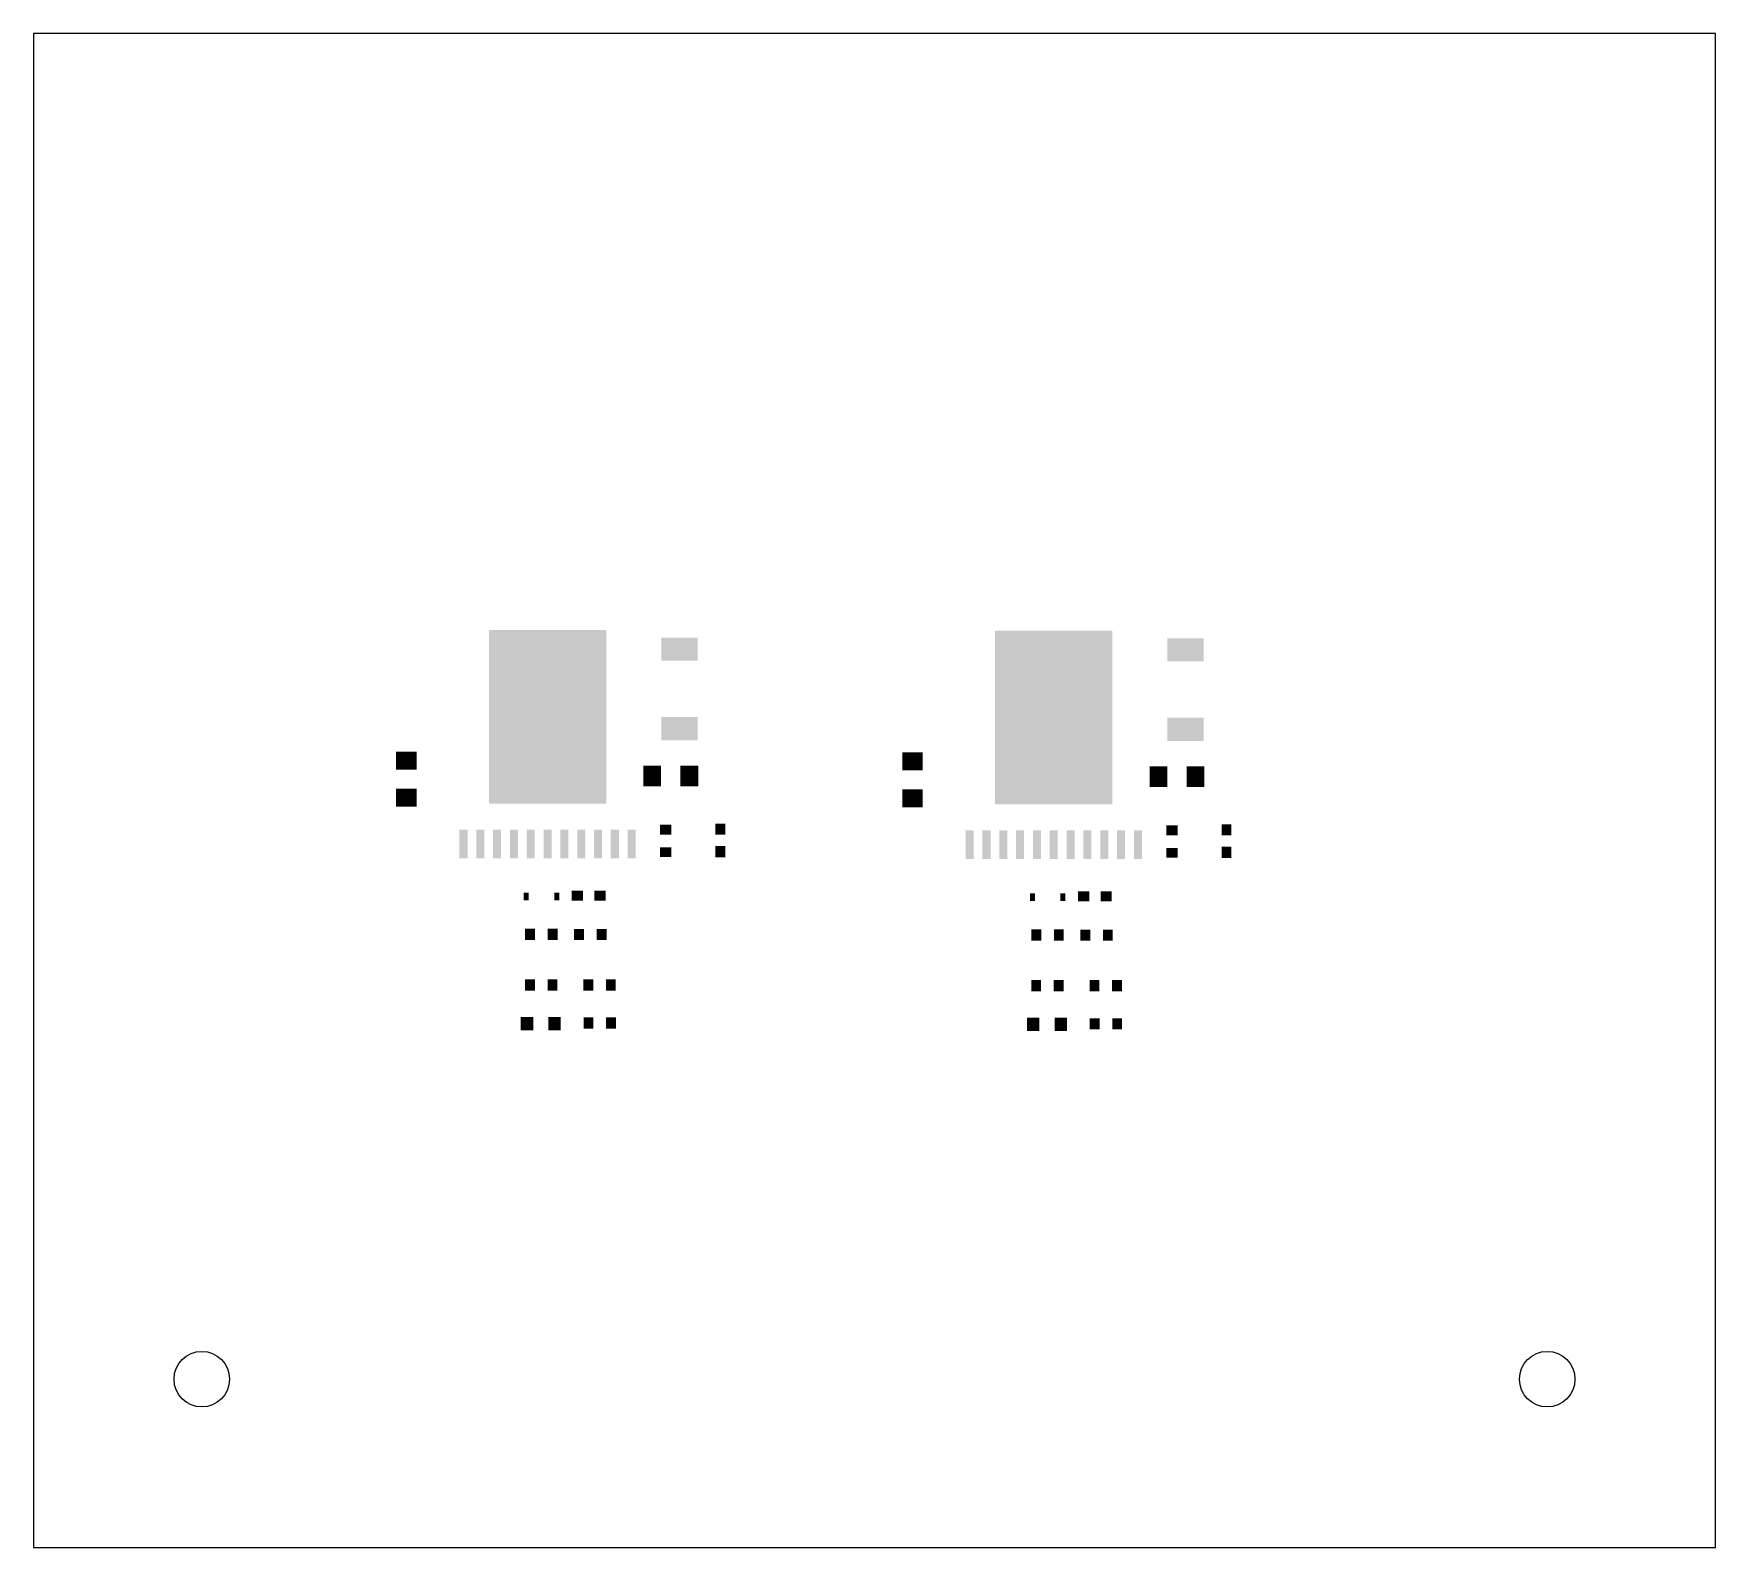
# Model space of a CAD drawing. Extents: x 0 to 5, y 0 to 4.5.
import ezdxf

# ---------------------------------------------------------------- set-up
doc = ezdxf.new("R2010")
doc.units = 0
doc.header["$MEASUREMENT"] = 0
doc.layers.get('0').update_dxf_attribs({"linetype": 'CONTINUOUS'})
doc.layers.add('31', color=10, linetype='CONTINUOUS')

# ---------------------------------------------------------------- blocks, each defined once
blk = doc.blocks.new('RECT')
blk.add_solid([(-0.5, -0.5), (0.5, -0.5), (-0.5, 0.5), (0.5, 0.5)])

msp = doc.modelspace()

# ---------------------------------------------------------------- linework, layer by layer
at = {"color": 1}
msp.add_lwpolyline([(0, 0), (5, 0), (5, 4.5), (0, 4.5)], close=True, dxfattribs=at)
for centre in [(0.5, 0.5), (4.5, 0.5)]:
    msp.add_circle(centre, 0.0825, dxfattribs=at)

# ---------------------------------------------------------------- block references
at = {"layer": '31'}
for p, xscale, yscale, rotation in [((1.528, 2.4688), 0.516, 0.349, 90), ((1.92, 2.6702), 0.06874, 0.10811, 90), ((3.033, 2.4667), 0.516, 0.349, 90), ((3.425, 2.6681), 0.06874, 0.10811, 90), ((1.92, 2.434), 0.06874, 0.10811, 90), ((3.425, 2.4319), 0.06874, 0.10811, 90), ((1.108, 2.3389), 0.052992, 0.060866, 90), ((2.613, 2.3368), 0.052992, 0.060866, 90), ((1.8392, 2.2932), 0.052992, 0.060866, 180), ((1.9495, 2.2932), 0.052992, 0.060866, 180), ((3.3442, 2.2912), 0.052992, 0.060866, 180), ((3.4545, 2.2912), 0.052992, 0.060866, 180), ((1.108, 2.2286), 0.052992, 0.060866, 90), ((2.613, 2.2266), 0.052992, 0.060866, 90), ((2.0415, 2.135), 0.033307, 0.02937, 270), ((1.8793, 2.1337), 0.02937, 0.033307, 90), ((3.3843, 2.1316), 0.02937, 0.033307, 90), ((3.5465, 2.1329), 0.033307, 0.02937, 270), ((1.8793, 2.0668), 0.02937, 0.033307, 90), ((2.0415, 2.068), 0.033307, 0.02937, 270), ((3.3843, 2.0647), 0.02937, 0.033307, 90), ((3.5465, 2.066), 0.033307, 0.02937, 270), ((1.6167, 1.9374), 0.033307, 0.02937, 180), ((1.6837, 1.9374), 0.033307, 0.02937, 180), ((3.1217, 1.9353), 0.033307, 0.02937, 180), ((3.1887, 1.9353), 0.033307, 0.02937, 180), ((1.4646, 1.9353), 0.014803, 0.022677, 180), ((1.5552, 1.9353), 0.014803, 0.022677, 180), ((2.9696, 1.9332), 0.014803, 0.022677, 180), ((3.0602, 1.9332), 0.014803, 0.022677, 180), ((1.6217, 1.8218), 0.02937, 0.033307, 180), ((1.6887, 1.8218), 0.02937, 0.033307, 180), ((3.1267, 1.8198), 0.02937, 0.033307, 180), ((3.1937, 1.8198), 0.02937, 0.033307, 180), ((1.4758, 1.6719), 0.02937, 0.033307, 180), ((1.5427, 1.6719), 0.02937, 0.033307, 180), ((1.6491, 1.6719), 0.02937, 0.033307, 180), ((1.716, 1.6719), 0.02937, 0.033307, 180), ((2.9808, 1.6698), 0.02937, 0.033307, 180), ((3.0477, 1.6698), 0.02937, 0.033307, 180), ((3.1541, 1.6698), 0.02937, 0.033307, 180), ((3.221, 1.6698), 0.02937, 0.033307, 180), ((1.4669, 1.5569), 0.037, 0.039, 180), ((1.5489, 1.5569), 0.037, 0.039, 180), ((2.9719, 1.5548), 0.037, 0.039, 180), ((3.0539, 1.5548), 0.037, 0.039, 180)]:
    msp.add_blockref('RECT', p, dxfattribs=dict(at, xscale=xscale, yscale=yscale, rotation=rotation))
for p, xscale, yscale in [((1.278, 2.0908), 0.0239, 0.0849), ((1.328, 2.0908), 0.0239, 0.0849), ((1.378, 2.0908), 0.0239, 0.0849), ((1.428, 2.0908), 0.0239, 0.0849), ((1.478, 2.0908), 0.0239, 0.0849), ((1.528, 2.0908), 0.0239, 0.0849), ((1.578, 2.0908), 0.0239, 0.0849), ((1.628, 2.0908), 0.0239, 0.0849), ((1.678, 2.0908), 0.0239, 0.0849), ((1.728, 2.0908), 0.0239, 0.0849), ((1.778, 2.0908), 0.0239, 0.0849), ((2.783, 2.0887), 0.0239, 0.0849), ((2.833, 2.0887), 0.0239, 0.0849), ((2.883, 2.0887), 0.0239, 0.0849), ((2.933, 2.0887), 0.0239, 0.0849), ((2.983, 2.0887), 0.0239, 0.0849), ((3.033, 2.0887), 0.0239, 0.0849), ((3.083, 2.0887), 0.0239, 0.0849), ((3.133, 2.0887), 0.0239, 0.0849), ((3.183, 2.0887), 0.0239, 0.0849), ((3.233, 2.0887), 0.0239, 0.0849), ((3.283, 2.0887), 0.0239, 0.0849), ((1.476, 1.8225), 0.02937, 0.033307), ((1.5429, 1.8225), 0.02937, 0.033307), ((2.981, 1.8204), 0.02937, 0.033307), ((3.0479, 1.8204), 0.02937, 0.033307), ((1.6496, 1.5586), 0.02937, 0.033307), ((1.7165, 1.5586), 0.02937, 0.033307), ((3.1546, 1.5565), 0.02937, 0.033307), ((3.2215, 1.5565), 0.02937, 0.033307)]:
    msp.add_blockref('RECT', p, dxfattribs=dict(at, xscale=xscale, yscale=yscale))

doc.saveas('drawing.dxf')
